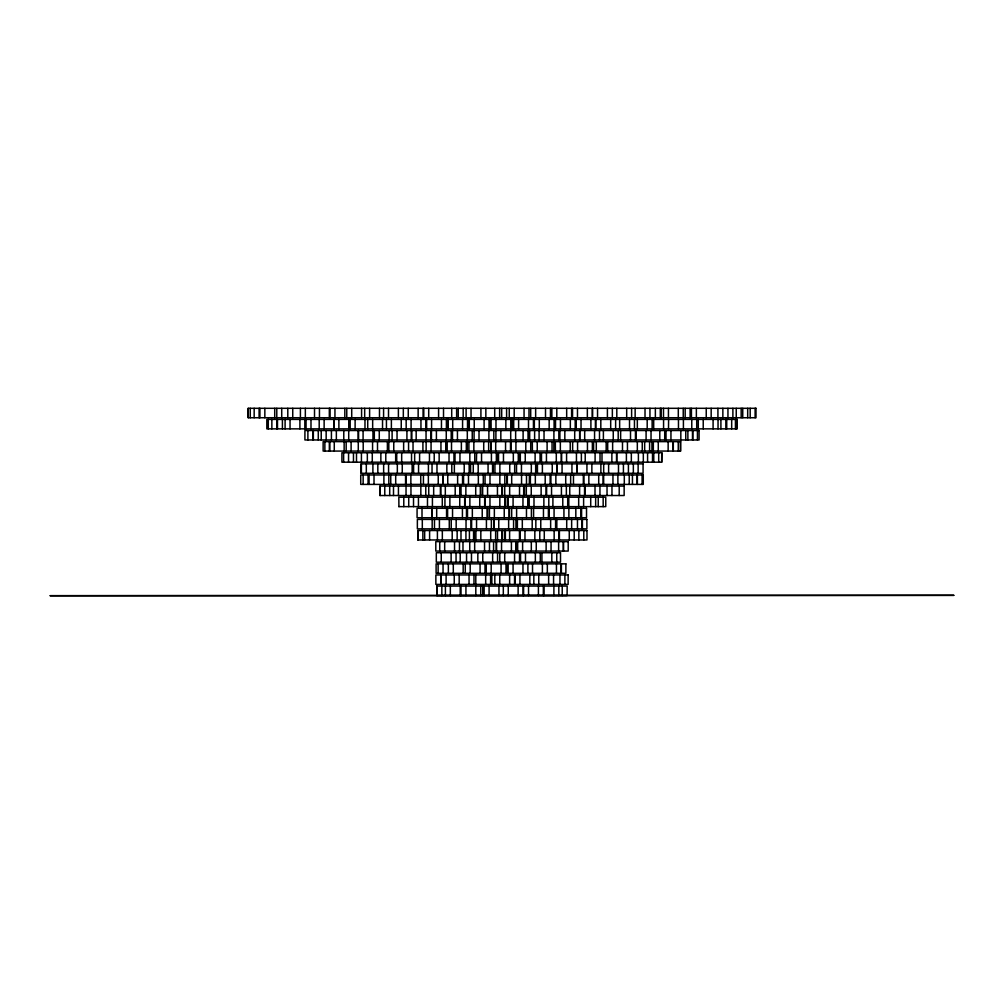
<?xml version="1.0" encoding="UTF-8"?>
<svg xmlns="http://www.w3.org/2000/svg" width="1004" height="1004" viewBox="0 0 1004 1004"><rect width="100%" height="100%" fill="white"/><g stroke="black" fill="none" stroke-linecap="round" stroke-linejoin="round"><path stroke-width="1.5" d="M661.761 452.741L341.9 452.741L341.9 462.191L661.761 462.191L661.761 452.741L661.636 462.191M398.839 506.631L605.763 506.631L605.763 497.193L398.839 497.193L398.902 506.631M436.828 586.072L567.172 586.072L567.084 595.523L436.828 595.523L436.828 586.072L436.916 595.523M755.121 408.302L755.121 417.739M750.189 408.302L750.189 417.739M747.691 408.302L747.691 417.739M742.747 408.302L742.747 417.739M741.178 408.302L741.178 417.739M736.698 419.408L736.698 428.859M736.246 408.302L736.246 417.739M735.443 419.408L735.443 428.859M732.882 408.302L732.882 417.739M731.678 419.408L731.678 428.859M727.95 408.302L727.95 417.739M726.733 419.408L726.733 428.859M725.854 419.408L725.854 428.859M722.855 408.302L722.855 417.739M720.91 419.408L720.91 428.859M718.036 419.408L718.036 428.859M717.923 408.302L717.923 417.739M713.091 419.408L713.091 428.859M711.171 408.302L711.171 417.739M706.239 408.302L706.239 417.739M703.227 419.408L703.227 428.859M698.282 419.408L698.282 428.859M697.429 430.528L697.429 439.965M696.713 419.408L696.713 428.859M696.362 408.302L696.362 417.739M692.823 430.528L692.823 439.965M692.484 430.528L692.484 439.965M691.769 419.408L691.769 428.859M691.43 408.302L691.43 417.739M690.112 408.302L690.112 417.739M687.878 430.528L687.878 439.965M685.757 430.528L685.757 439.965M685.167 408.302L685.167 417.739M683.41 419.408L683.41 428.859M683.235 408.302L683.235 417.739M680.825 430.528L680.825 439.965M680.348 441.634L680.348 451.072M678.466 419.408L678.466 428.859M678.302 408.302L678.302 417.739M678.252 441.634L678.252 451.072M673.307 441.634L673.307 451.072M673.082 441.634L673.082 451.072M670.948 430.528L670.948 439.965M668.438 408.302L668.438 417.739M668.601 419.408L668.501 428.859M668.149 441.634L668.149 451.072M666.016 430.528L666.016 439.965M664.723 430.528L664.723 439.965M663.493 408.302L663.493 417.739M663.569 419.408L663.569 428.859M661.159 408.302L661.159 417.739M660.293 408.302L660.293 417.739M659.791 430.528L659.791 439.965M658.699 452.741L658.699 462.191M658.273 441.634L658.273 451.072M655.361 408.302L655.361 417.739M653.692 419.408L653.692 428.859M653.767 452.741L653.767 462.191M653.34 441.634L653.34 451.072M652.512 452.741L652.512 462.191M652.136 419.408L652.136 428.859M651.935 441.634L651.935 451.072M651.031 430.528L651.031 439.965M649.952 408.302L649.952 417.739M649.601 441.634L649.601 451.072M647.58 452.741L647.58 462.191M647.191 419.408L647.191 428.859M646.087 430.528L646.087 439.965M645.02 408.302L645.02 417.739M644.656 441.634L644.656 451.072M643.326 452.741L643.326 462.191M642.259 441.634L642.259 451.072M642.096 474.967L642.096 484.405M638.393 452.741L638.393 462.191M638.142 463.861L638.142 473.298M637.327 419.408L637.327 428.859M637.327 441.634L637.327 451.072M637.377 474.967L637.377 484.405M637.163 474.967L637.163 484.405M636.222 430.528L636.222 439.965M635.444 430.528L635.444 439.965M635.143 408.302L635.143 417.739M634.453 419.408L634.453 428.859M633.348 463.861L633.348 473.298M632.445 474.967L632.445 484.405M631.616 408.302L631.616 417.739M631.34 452.741L631.34 462.191M630.512 430.528L630.512 439.965M629.521 419.408L629.521 428.859M629.232 474.967L629.232 484.405M628.416 463.861L628.416 473.298M627.437 441.634L627.45 451.072M626.684 408.302L626.684 417.739M626.396 452.741L626.396 462.191M624.3 474.967L624.3 484.405M623.421 463.861L623.421 473.298M622.493 441.634L622.493 451.072M620.635 430.528L620.635 439.965M619.644 419.408L619.644 428.859M619.204 486.074L619.204 495.524M618.489 463.861L618.489 473.298M618.2 430.528L618.2 439.965M617.887 474.967L617.887 484.405M616.807 408.302L616.807 417.739M616.795 452.741L616.795 462.191M616.531 452.741L616.531 462.191M615.628 419.408L615.628 428.859M613.256 430.528L613.256 439.965M612.955 474.967L612.955 484.405M612.628 441.634L612.628 451.072M612.352 408.302L612.352 417.739M611.963 486.074L611.963 495.524M611.863 452.741L611.863 462.191M610.696 419.408L610.696 428.859M608.612 463.861L608.612 473.298M607.696 441.634L607.696 451.072M607.407 408.302L607.407 417.739M607.031 486.074L607.031 495.524M606.165 441.634L606.165 451.072M603.68 463.861L603.68 473.298M603.655 474.967L603.655 484.405M603.391 430.528L603.391 439.965M603.166 497.193L603.166 506.631M603.078 474.967L603.078 484.405M601.998 452.741L601.998 462.191M600.869 463.861L600.869 473.298M600.819 419.408L600.819 428.859M600.028 452.741L600.028 462.191M599.953 486.074L599.953 495.524M599.501 430.528L599.501 439.965M598.71 474.967L598.71 484.405M598.233 497.193L598.233 506.631M597.543 408.302L597.543 417.739M596.288 441.634L596.288 451.072M595.887 419.408L595.874 428.859M595.648 497.193L595.648 506.631M595.397 419.408L595.397 428.859M595.096 452.741L595.096 462.191M595.008 486.074L595.008 495.524M594.569 430.528L594.569 439.965M593.615 441.634L593.615 451.072M592.598 408.302L592.598 417.739M592.285 408.302L592.285 417.739M592.373 441.634L592.373 451.072M591.858 463.861L591.858 473.298M590.904 419.408L590.904 428.859M590.716 497.193L590.716 506.631M588.846 474.967L588.846 484.405M587.353 408.302L587.353 417.739M587.44 441.634L587.44 451.072M586.926 463.861L586.926 473.298M585.219 452.741L585.219 462.191M585.144 486.074L585.144 495.524M584.692 430.528L584.692 439.965M584.554 486.074L584.554 495.524M583.901 474.967L583.901 484.405M583.788 530.526L583.788 539.964M583.613 497.193L583.613 506.631M583.337 474.967L583.337 484.405M582.395 519.407L582.395 528.857M581.943 519.407L581.943 528.857M581.592 508.3L581.592 517.738M581.379 452.741L581.379 462.191M581.027 419.408L581.027 428.859M580.764 508.3L580.764 517.738M579.76 430.528L579.76 439.965M579.634 430.528L579.634 439.965M579.609 486.074L579.609 495.524M578.856 530.526L578.856 539.964M578.68 497.193L578.68 506.631M577.476 408.302L577.476 417.739M577.564 441.634L577.564 451.072M577.463 519.407L577.463 528.857M577.049 463.861L577.049 473.298M576.886 463.861L576.886 473.298M576.447 452.741L576.447 462.191M576.133 419.408L576.095 428.859M575.819 508.3L575.819 517.738M575.681 419.408L575.681 428.859M575.267 419.408L575.267 428.859M574.702 430.528L574.702 439.965M574.213 530.526L574.213 539.964M573.472 474.967L573.472 484.405M572.631 441.634L572.631 451.072M572.544 408.302L572.544 417.739M571.941 463.861L571.941 473.298M571.602 408.302L571.602 417.739M571.64 519.407L571.64 528.857M570.648 474.967L570.648 484.405M570.335 419.408L570.335 428.859M570.222 441.634L570.222 451.072M569.745 486.074L569.745 495.524M569.268 530.526L569.268 539.964M568.879 508.3L568.879 517.738M568.804 497.193L568.804 506.631M567.712 497.193L567.712 506.631M566.67 408.302L566.67 417.739M566.57 452.741L566.57 462.191M566.708 519.407L566.708 528.857M566.356 486.074L566.356 495.524M565.716 474.967L565.716 484.405M564.888 574.966L564.888 584.403M564.825 430.528L564.825 439.965M563.934 508.3L563.934 517.738M563.57 541.633L563.57 551.071M563.269 541.633L563.269 551.071M562.78 497.193L562.78 506.631M562.227 586.072L562.227 595.523M562.077 463.861L562.077 473.298M561.638 452.741L561.638 462.191M561.424 486.074L561.424 495.524M561.387 563.846L561.387 573.297M561.249 452.741L561.249 462.191M560.947 563.846L560.947 573.297M560.458 419.408L560.458 428.859M560.345 441.634L560.345 451.072M559.893 430.528L559.893 439.965M559.956 574.966L559.956 584.403M559.404 530.526L559.404 539.964M559.09 530.526L559.09 539.964M558.839 430.528L558.839 439.965M558.826 586.072L558.826 595.523M558.626 541.633L558.626 551.071M557.195 463.861L557.195 473.298M557.132 463.861L557.132 473.298M556.793 408.302L556.793 417.739M556.831 519.407L556.831 528.857M556.743 552.74L556.743 562.19M556.304 452.741L556.304 462.191M556.454 563.846L556.454 573.297M555.852 474.967L555.852 484.405M555.526 419.408L555.526 428.859M555.576 519.407L555.576 528.857M555.325 441.634L555.413 451.072M554.798 419.408L554.798 428.859M554.095 419.408L554.095 428.859M554.07 508.3L554.07 517.738M554.158 530.526L554.158 539.964M553.907 430.528L553.907 439.965M553.844 441.634L553.844 451.072M553.894 586.072L553.894 595.523M553.568 574.966L553.568 584.403M552.903 497.193L552.903 506.631M552.25 463.861L552.25 473.298M552.049 441.634L552.049 451.072M551.861 408.302L551.861 417.739M551.811 552.74L551.811 562.19M551.547 486.074L551.547 495.524M550.907 474.967L550.907 484.405M551.058 541.633L551.058 551.071M550.644 519.407L550.644 528.857M550.456 408.302L550.456 417.739M550.142 474.967L550.142 484.405M549.163 419.408L549.163 428.859M549.125 508.3L549.125 517.738M548.799 497.193L548.799 506.631M548.636 574.966L548.636 584.403M548.397 508.3L548.397 517.738M547.343 563.846L547.343 573.297M547.105 441.634L547.105 451.072M546.615 486.074L546.615 495.524M546.44 452.741L546.44 462.191M546.063 486.074L546.063 495.524M546.126 541.633L546.126 551.071M545.511 408.302L545.511 417.739M545.197 474.967L545.197 484.405M544.281 530.526L544.281 539.964M544.03 430.528L544.03 439.965M544.017 586.072L544.017 595.523M543.867 497.193L543.867 506.631M543.465 508.3L543.465 517.738M543.34 586.072L543.34 595.523M542.386 463.861L542.386 473.298M542.398 563.846L542.398 573.297M541.934 552.74L541.934 562.19M541.495 452.741L541.495 462.191M541.131 486.074L541.131 495.524M540.955 452.741L540.955 462.191M540.767 519.407L540.767 528.857M540.29 552.74L540.29 562.19M540.064 452.741L540.064 462.191M539.775 530.526L539.775 539.964M539.286 419.408L539.286 428.859M539.098 430.528L539.098 439.965M538.759 574.966L538.759 584.403M538.408 586.072L538.408 595.523M537.441 463.861L537.441 473.298M537.24 441.634L537.24 451.072M536.261 463.861L536.261 473.298M536.249 541.633L536.249 551.071M535.835 519.407L535.835 528.857M535.647 408.302L535.647 417.739M535.659 463.861L535.659 473.298M535.333 474.967L535.333 484.405M535.358 552.74L535.358 562.19M535.119 452.741L535.119 462.191M534.831 530.526L534.831 539.964M534.617 430.528L534.617 439.965M534.354 419.408L534.354 428.859M533.927 419.408L533.927 428.859M533.99 497.193L533.99 506.631M533.827 574.966L533.827 584.403M533.588 508.3L533.588 517.738M533.438 419.408L533.438 428.859M532.534 563.846L532.534 573.297M532.296 441.634L532.396 451.072M532.195 519.407L532.195 528.857M531.329 463.861L531.329 473.298M531.254 486.074L531.254 495.524M531.405 508.3L531.405 517.738M531.317 541.633L531.317 551.071M530.702 408.302L530.702 417.739M530.727 441.634L530.727 451.072M530.388 474.967L530.388 484.405M529.811 574.966L529.811 584.403M529.673 430.528L529.673 439.965M529.397 474.967L529.334 484.405M529.171 430.528L529.171 439.965M528.995 408.302L528.995 417.739M529.058 497.193L529.058 506.631M528.506 419.408L528.506 428.859M528.531 586.072L528.531 595.523M528.38 497.193L528.38 506.631M528.041 430.528L528.041 439.965M527.891 497.193L527.891 506.631M527.891 563.846L527.891 573.297M526.498 474.967L526.498 484.405M526.472 508.3L526.472 517.738M526.322 486.074L526.322 495.524M525.782 441.634L525.782 451.072M525.481 552.74L525.481 562.19M525.255 452.741L525.255 462.191M524.966 530.526L524.966 539.964M524.464 486.074L524.464 495.524M524.063 408.302L524.063 417.739M523.674 486.074L523.674 495.524M523.599 586.072L523.599 595.523M523.109 430.528L523.109 439.965M523.059 586.072L523.059 595.523M522.958 497.193L522.958 506.631M522.958 563.846L522.958 573.297M522.607 541.633L522.607 551.071M522.318 519.407L522.318 528.857M521.452 463.861L521.452 473.298M521.553 474.967L521.553 484.405M520.549 552.74L520.549 562.19M520.31 452.741L520.31 462.191M520.022 530.526L520.022 539.964M519.934 574.966L519.934 584.403M519.595 452.741L519.595 462.191M519.532 486.074L519.532 495.524M519.52 552.74L519.52 562.19M519.47 530.526L519.47 539.964M518.629 419.408L518.629 428.859M518.277 452.741L518.277 462.191M518.127 586.072L518.127 595.523M517.675 541.633L517.675 551.071M517.386 519.407L517.386 528.857M516.608 508.3L516.608 517.738M516.52 463.861L516.52 473.298M516.357 541.633L516.357 551.071M515.918 441.634L515.918 451.072M515.943 519.407L515.943 528.857M515.78 541.633L515.78 551.071M515.642 430.528L515.642 439.965M515.002 574.966L515.002 584.403M514.675 463.861L514.675 473.298M514.575 552.74L514.575 562.19M514.563 574.966L514.563 584.403M514.186 408.302L514.186 417.739M513.697 419.408L513.697 428.859M513.571 519.407L513.571 528.857M513.333 452.741L513.333 462.191M513.082 497.193L513.082 506.631M513.082 563.846L513.082 573.297M512.178 419.408L512.178 428.859M511.852 419.408L511.852 428.859M511.689 474.967L511.689 484.405M511.663 508.3L511.663 517.738M511.412 541.633L511.412 551.071M510.973 441.634L510.973 451.072M510.785 419.408L510.785 428.859M510.71 430.528L510.71 439.965M510.509 441.634L510.509 451.072M509.731 463.861L509.731 473.298M509.655 486.074L509.655 495.524M509.455 508.3L509.455 517.738M509.605 530.526L509.605 539.964M509.63 574.966L509.63 584.403M509.254 408.302L509.254 417.739M509.166 508.3L509.166 517.738M508.639 519.407L508.639 528.857M508.262 586.072L508.262 595.523M508.149 497.193L508.149 506.631M508.149 563.846L508.149 573.297M507.371 497.193L507.371 506.631M507.346 474.967L507.346 484.405M506.97 563.846L506.97 573.297M506.756 474.967L506.756 484.405M506.606 408.302L506.606 417.739M506.003 563.846L506.003 573.297M505.853 419.408L505.853 428.859M505.564 441.634L505.564 451.072M505.326 497.193L505.326 506.631M505.363 530.526L505.363 539.964M505.112 530.526L505.112 539.964M504.799 474.967L504.799 484.405M504.723 486.074L504.723 495.524M504.761 497.193L504.761 506.631M504.661 530.526L504.661 539.964M504.711 552.74L504.711 562.19M504.234 508.3L504.234 517.738M503.468 452.741L503.468 462.191M503.318 586.072L503.318 595.523M502.376 486.074L502.376 495.524M502.439 530.526L502.439 539.964M501.925 486.074L501.925 495.524M501.912 530.526L501.912 539.964M501.674 408.302L501.674 417.739M501.548 541.633L501.548 551.071M501.071 563.846L501.071 573.297M500.833 430.528L500.833 439.965M499.866 463.861L499.866 473.298M499.854 474.967L499.854 484.405M499.641 408.302L499.641 417.739M499.829 497.193L499.829 506.631M499.766 552.74L499.766 562.19M499.754 574.966L499.754 584.403M498.95 586.072L498.95 595.523M498.762 519.407L498.762 528.857M498.536 452.741L498.536 462.191M497.884 452.741L497.884 462.191M497.57 552.74L497.57 562.19M497.444 486.074L497.444 495.524M497.507 530.526L497.507 539.964M496.603 541.633L496.603 551.071M496.352 452.741L496.352 462.191M496.202 541.633L496.202 551.071M495.976 419.408L495.976 428.859M495.901 430.528L495.901 439.965M495.7 441.634L495.7 451.072M495.637 530.526L495.637 539.964M494.922 463.861L494.922 473.298M494.821 574.966L494.821 584.403M494.708 408.302L494.708 417.739M494.357 508.3L494.357 517.738M494.131 519.407L494.131 528.857M493.817 430.528L493.817 439.965M493.83 519.407L493.83 528.857M493.579 541.633L493.579 551.071M493.002 463.861L493.002 473.298M492.575 463.861L492.575 473.298M492.638 552.74L492.638 562.19M491.822 574.966L491.822 584.403M491.42 452.741L491.42 462.191M491.358 519.407L491.358 528.857M491.194 563.846L491.194 573.297M491.044 419.408L491.044 428.859M491.044 441.634L491.044 451.072M490.755 441.634L490.755 451.072M490.705 530.526L490.705 539.964M490.605 574.966L490.605 584.403M490.253 419.408L490.341 428.859M489.99 474.967L489.99 484.405M489.952 497.193L489.952 506.631M489.425 508.3L489.425 517.738M489.475 541.633L489.475 551.071M489.036 419.408L489.036 428.859M489.086 586.072L489.086 595.523M488.885 430.528L488.885 439.965M488.647 441.634L488.647 451.072M488.069 463.861L488.069 473.298M487.567 486.074L487.567 495.524M487.63 508.3L487.63 517.738M487.153 508.3L487.153 517.738M486.425 519.407L486.425 528.857M486.262 563.846L486.262 573.297M485.848 408.302L485.848 417.739M485.672 574.966L485.672 584.403M485.045 474.967L485.045 484.405M485.02 497.193L485.02 506.631M485.007 563.846L485.007 573.297M484.668 497.193L484.668 506.631M484.543 541.633L484.543 551.071M484.141 586.072L484.141 595.523M484.104 419.408L484.104 428.859M483.715 441.634L483.715 451.072M483.288 474.967L483.288 484.405M482.761 552.74L482.761 562.19M482.736 586.072L482.736 595.523M482.635 486.074L482.635 495.524M482.221 508.3L482.221 517.738M481.543 452.741L481.543 462.191M480.916 408.302L480.916 417.739M480.828 530.526L480.828 539.964M480.652 486.074L480.652 495.524M480.74 586.072L480.74 595.523M480.427 486.074L480.427 495.524M480.075 563.846L480.075 573.297M479.736 497.193L479.736 506.631M479.021 430.528L479.021 439.965M478.343 474.967L478.343 484.405M478.193 463.861L478.193 473.298M477.829 552.74L477.829 562.19M476.611 452.741L476.423 462.191M476.549 519.407L476.549 528.857M475.896 530.526L475.896 539.964M475.796 574.966L475.796 584.403M475.808 586.072L475.808 595.523M475.72 486.074L475.72 495.524M474.766 452.741L474.766 462.191M474.666 541.633L474.666 551.071M474.352 530.526L474.352 539.964M474.239 419.408L474.239 428.859M474.076 430.528L474.076 439.965M473.988 574.966L473.988 584.403M473.838 441.634L473.838 451.072M473.574 530.526L473.574 539.964M473.26 463.861L473.26 473.298M472.244 430.528L472.244 439.965M472.344 508.3L472.344 517.738M471.616 519.407L471.616 528.857M471.478 552.74L471.478 562.19M471.039 408.302L471.039 417.739M470.976 519.407L470.976 528.857M470.587 463.861L470.587 473.298M470.198 563.846L470.198 573.297M469.822 452.741L469.822 462.191M469.859 497.193L469.859 506.631M469.734 541.633L469.734 551.071M469.295 419.408L469.295 428.859M469.42 530.526L469.42 539.964M469.169 463.861L469.169 473.298M468.906 419.408L468.906 428.859M468.906 441.634L468.906 451.072M469.044 574.966L469.044 584.403M468.479 474.967L468.479 484.405M467.513 419.408L467.513 428.859M467.412 508.3L467.412 517.738M467.312 430.528L467.312 439.965M467.287 441.634L467.287 451.072M467.349 508.3L467.349 517.738M466.483 508.3L466.483 517.738M466.546 552.74L466.546 562.19M466.32 441.634L466.32 451.072M466.107 408.302L466.107 417.739M466.032 519.407L466.032 528.857M465.856 486.074L465.856 495.524M465.931 530.526L465.931 539.964M465.931 586.072L465.931 595.523M465.266 563.846L465.266 573.297M464.927 497.193L464.927 506.631M464.676 497.193L464.676 506.631M464.224 463.861L464.224 473.298M463.547 474.967L463.547 484.405M463.17 408.302L463.17 417.739M463.17 563.846L463.17 573.297M462.982 541.633L462.982 551.071M462.58 419.408L462.58 428.859M462.555 474.967L462.555 484.405M462.417 508.3L462.417 517.738M461.376 441.634L461.376 451.072M460.987 530.526L460.987 539.964M460.999 586.072L460.999 595.523M460.911 486.074L460.911 495.524M460.372 486.074L460.372 495.524M460.133 486.074L460.133 495.524M460.208 552.74L460.208 562.19M460.208 586.072L460.208 595.523M459.957 452.741L459.957 462.191M459.744 497.193L459.744 506.631M459.481 541.633L459.481 551.071M459.179 574.966L459.179 584.403M458.238 408.302L458.238 417.739M457.623 474.967L457.623 484.405M457.435 430.528L457.435 439.965M457.146 530.526L457.146 539.964M456.632 408.302L456.632 417.739M456.167 519.407L456.167 528.857M456.054 552.74L456.054 562.19M455.201 486.074L455.201 495.524M455.013 452.741L455.013 462.191M454.548 541.633L454.548 551.071M454.36 463.861L454.36 473.298M454.247 574.966L454.247 584.403M453.959 452.741L453.959 462.191M453.293 563.846L453.293 573.297M452.704 419.408L452.704 428.859M452.503 430.528L452.503 439.965M452.54 508.3L452.54 517.738M452.202 530.526L452.202 539.964M451.787 463.861L451.787 473.298M451.7 408.302L451.7 417.739M451.511 441.634L451.511 451.072M451.198 430.528L451.198 439.965M451.235 519.407L451.235 528.857M451.122 552.74L451.122 562.19M450.332 586.072L450.332 595.523M449.867 497.193L449.867 506.631M449.277 519.407L449.277 528.857M449.026 452.741L449.026 462.191M448.361 563.846L448.361 573.297M448.022 419.408L448.022 428.859M447.771 419.408L447.771 428.859M447.746 474.967L447.746 484.405M447.608 508.3L447.608 517.738M446.868 441.634L446.868 451.072M446.843 463.861L446.843 473.298M446.567 441.634L446.567 451.072M446.554 508.3L446.554 517.738M446.391 419.408L446.391 428.859M446.265 430.528L446.265 439.965M446.102 574.966L446.102 584.403M445.876 441.634L445.876 451.072M445.324 486.074L445.324 495.524M445.399 586.072L445.399 595.523M444.935 497.193L444.935 506.631M444.672 541.633L444.672 551.071M443.517 408.302L443.517 417.739M443.178 474.967L443.178 484.405M443.053 563.846L443.053 573.297M442.814 474.967L442.814 484.405M442.337 530.526L442.337 539.964M442.287 497.193L442.287 506.631M441.848 586.072L441.848 595.523M441.459 419.408L441.459 428.859M441.245 552.74L441.245 562.19M441.17 574.966L441.17 584.403M440.944 441.634L440.944 451.072M440.819 486.074L440.819 495.524M440.794 574.966L440.794 584.403M440.392 486.074L440.392 495.524M439.739 541.633L439.739 551.071M439.413 519.407L439.413 528.857M439.15 452.741L439.15 462.191M438.585 408.302L438.585 417.739M438.233 474.967L438.233 484.405M438.12 563.846L438.12 573.297M437.405 530.526L437.405 539.964M436.978 463.861L436.978 473.298M436.69 508.3L436.69 517.738M436.401 430.528L436.401 439.965M434.481 519.407L434.481 528.857M434.217 452.741L434.217 462.191M433.665 486.074L433.665 495.524M432.423 497.193L432.423 506.631M432.172 519.407L432.172 528.857M432.034 463.861L432.034 473.298M431.883 508.3L431.883 517.738M431.745 508.3L431.745 517.738M431.582 419.408L431.582 428.859M431.456 430.528L431.456 439.965M431.067 441.634L431.067 451.072M430.98 430.528L430.98 439.965M429.599 530.526L429.599 539.964M429.461 452.741L429.461 462.191M428.733 486.074L428.733 495.524M428.708 408.302L428.708 417.739M428.419 463.861L428.419 473.298M428.369 474.967L428.369 484.405M427.478 497.193L427.478 506.631M426.65 419.408L426.65 428.859M426.047 430.528L426.047 439.965M426.135 441.634L426.135 451.072M425.884 419.408L425.884 428.859M425.771 486.074L425.771 495.524M424.667 530.526L424.667 539.964M423.776 408.302L423.776 417.739M423.424 474.967L423.424 484.405M423.073 408.302L423.073 417.739M422.91 441.634L422.91 451.072M422.86 530.526L422.86 539.964M422.307 519.407L422.307 528.857M422.006 508.3L422.006 517.738M420.952 419.408L420.952 428.859M420.839 486.074L420.839 495.524M420.726 474.967L420.726 484.405M419.584 452.741L419.584 462.191M418.555 463.861L418.555 473.298M418.455 497.193L418.455 506.631M418.141 408.302L418.141 417.739M417.928 530.526L417.928 539.964M416.171 430.528L416.171 439.965M414.652 452.741L414.652 462.191M413.61 463.861L413.61 473.298M413.522 497.193L413.522 506.631M413.033 441.634L413.033 451.072M412.142 463.861L412.142 473.298M411.853 430.528L411.853 439.965M411.54 452.741L411.54 462.191M411.238 430.528L411.238 439.965M411.088 419.408L411.088 428.859M410.962 486.074L410.962 495.524M410.862 474.967L410.862 484.405M408.728 497.193L408.728 506.631M408.565 441.634L408.565 451.072M408.264 408.302L408.264 417.739M406.921 430.528L406.921 439.965M406.143 419.408L406.193 428.859M405.917 474.967L405.917 484.405M406.03 486.074L406.03 495.524M405.566 474.967L405.566 484.405M403.633 441.634L403.633 451.072M403.796 497.193L403.771 506.631M403.332 408.302L403.319 417.739M402.265 463.861L402.265 473.298M401.675 452.741L401.675 462.191M401.249 419.408L401.249 428.859M398.387 408.302L398.387 417.739M398.437 486.074L398.437 495.524M397.333 463.861L397.333 473.298M397.044 430.528L397.044 439.965M396.731 452.741L396.731 462.191M395.701 474.967L395.701 484.405M395.664 452.741L395.664 462.191M393.756 441.634L393.756 451.072M393.505 486.074L393.505 495.524M392.112 430.528L392.112 439.965M391.384 419.408L391.384 428.859M390.757 474.967L390.757 484.405M389.703 486.074L389.703 495.524M389.138 430.528L389.138 439.965M388.824 441.634L388.824 451.072M388.824 474.967L388.824 484.405M388.573 463.861L388.573 473.298M388.51 408.302L388.51 417.739M387.381 441.634L387.381 451.072M386.44 419.408L386.44 428.859M385.787 452.741L385.787 462.191M384.77 486.074L384.77 495.524M383.892 474.967L383.892 484.405M383.578 408.302L383.578 417.739M383.641 463.861L383.641 473.298M382.537 419.408L382.537 428.859M380.855 452.741L380.855 462.191M380.165 486.074L380.165 495.524M379.487 408.302L379.487 417.739M379.274 430.528L379.274 439.965M377.83 463.861L377.83 473.298M377.504 441.634L377.504 451.072M374.329 430.528L374.329 439.965M374.015 474.967L374.015 484.405M372.961 430.528L372.961 439.965M372.898 463.861L372.898 473.298M372.66 419.408L372.66 428.859M372.572 441.634L372.572 451.072M372.283 452.741L372.283 462.191M369.61 408.302L369.61 417.739M369.083 474.967L369.083 484.405M368.079 474.967L368.079 484.405M367.728 419.408L367.728 428.859M367.338 452.741L367.338 462.191M366.322 463.861L366.322 473.298M364.979 419.408L364.979 428.859M364.678 408.302L364.678 417.739M363.084 430.528L363.084 439.965M363.21 441.634L363.21 451.072M363.147 474.967L363.147 484.405M361.578 408.302L361.578 417.739M361.427 452.741L361.427 462.191M361.39 463.861L361.39 473.298M358.591 430.528L358.591 439.965M358.277 441.634L358.277 451.072M358.152 430.528L358.152 439.965M356.495 452.741L356.495 462.191M355.115 419.408L355.115 428.859M353.471 452.741L353.471 462.191M351.714 408.302L351.714 417.739M351.111 441.634L351.111 451.072M350.17 419.408L350.17 428.859M348.752 419.408L348.752 428.859M348.714 430.528L348.714 439.965M348.576 452.741L348.539 462.191M346.769 408.302L346.769 417.739M346.179 441.634L346.179 451.072M344.824 408.302L344.824 417.739M344.146 441.634L344.146 451.072M343.782 430.528L343.782 439.965M343.632 452.741L343.632 462.191M338.888 419.408L338.888 428.859M336.353 430.528L336.353 439.965M334.947 408.302L334.947 417.739M334.269 441.634L334.269 451.072M331.42 430.528L331.42 439.965M330.015 408.302L330.015 417.739M329.801 441.634L329.801 451.072M329.325 408.302L329.325 417.739M329.337 441.634L329.337 451.072M326.162 430.528L326.162 439.965M324.869 441.634L324.869 451.072M324.129 419.408L324.129 428.859M321.23 430.528L321.23 439.965M319.448 408.302L319.448 417.739M319.197 419.408L319.197 428.859M318.281 430.528L318.281 439.965M314.516 408.302L314.516 417.739M313.348 430.528L313.348 439.965M312.821 430.528L312.821 439.965M310.989 419.408L310.989 428.859M307.889 430.528L307.889 439.965M306.057 419.408L306.057 428.859M305.341 408.302L305.341 417.739M304.839 419.408L304.839 428.859M300.409 408.302L300.409 417.739M299.907 419.408L299.907 428.859M292.741 408.302L292.741 417.739M290.043 419.408L290.043 428.859M287.797 408.302L287.797 417.739M285.098 419.408L285.098 428.859M282.413 419.408L282.413 428.859M281.722 408.302L281.722 417.739M277.48 419.408L277.48 428.859M276.79 408.302L276.79 417.739M276.79 419.408L276.79 428.859M274.719 408.302L274.719 417.739M271.858 419.408L271.858 428.859M268.294 419.408L268.294 428.859M264.843 408.302L264.843 417.739M259.91 408.302L259.91 417.739M259.095 408.302L259.095 417.739M254.163 408.302L254.163 417.739M250.272 408.302L250.272 417.739M248.289 408.302L248.289 417.739M755.999 408.302L248.201 408.302L248.201 417.739L755.999 417.739L755.999 408.302M737.124 419.408L266.826 419.408L266.826 428.859L737.124 428.859L737.124 419.408M699.085 430.528L304.915 430.528L304.915 439.965L699.085 439.965L699.085 430.528M680.687 441.634L323.137 441.634L323.137 451.072L680.687 451.072L680.687 441.634M643.075 463.861L360.925 463.861L360.925 473.298L643.075 473.298L643.075 463.861M643.275 474.967L360.725 474.967L360.725 484.405L643.275 484.405L643.275 474.967M624.149 486.074L379.851 486.074L379.851 495.524L624.149 495.524L624.149 486.074M586.524 508.3L417.074 508.3L417.074 517.738L586.524 517.738L586.524 508.3M586.888 519.407L417.363 519.407L417.363 528.857L586.888 528.857L586.888 519.407M586.989 530.526L417.777 530.526L417.777 539.964L586.989 539.964L586.989 530.526M568.201 541.633L435.799 541.633L435.799 551.071L568.201 551.071L568.201 541.633M560.508 552.74L436.313 552.74L436.313 562.19L560.508 562.19L560.508 552.74M565.879 563.846L436.1 563.846L436.1 573.297L565.879 573.297L565.879 563.846M568.138 574.966L435.861 574.966L435.861 584.403L568.138 584.403L568.138 574.966M953.8 595.334L50.2 595.698L953.8 595.334M334.006 428.859L334.006 419.408L333.943 428.859"/></g></svg>
